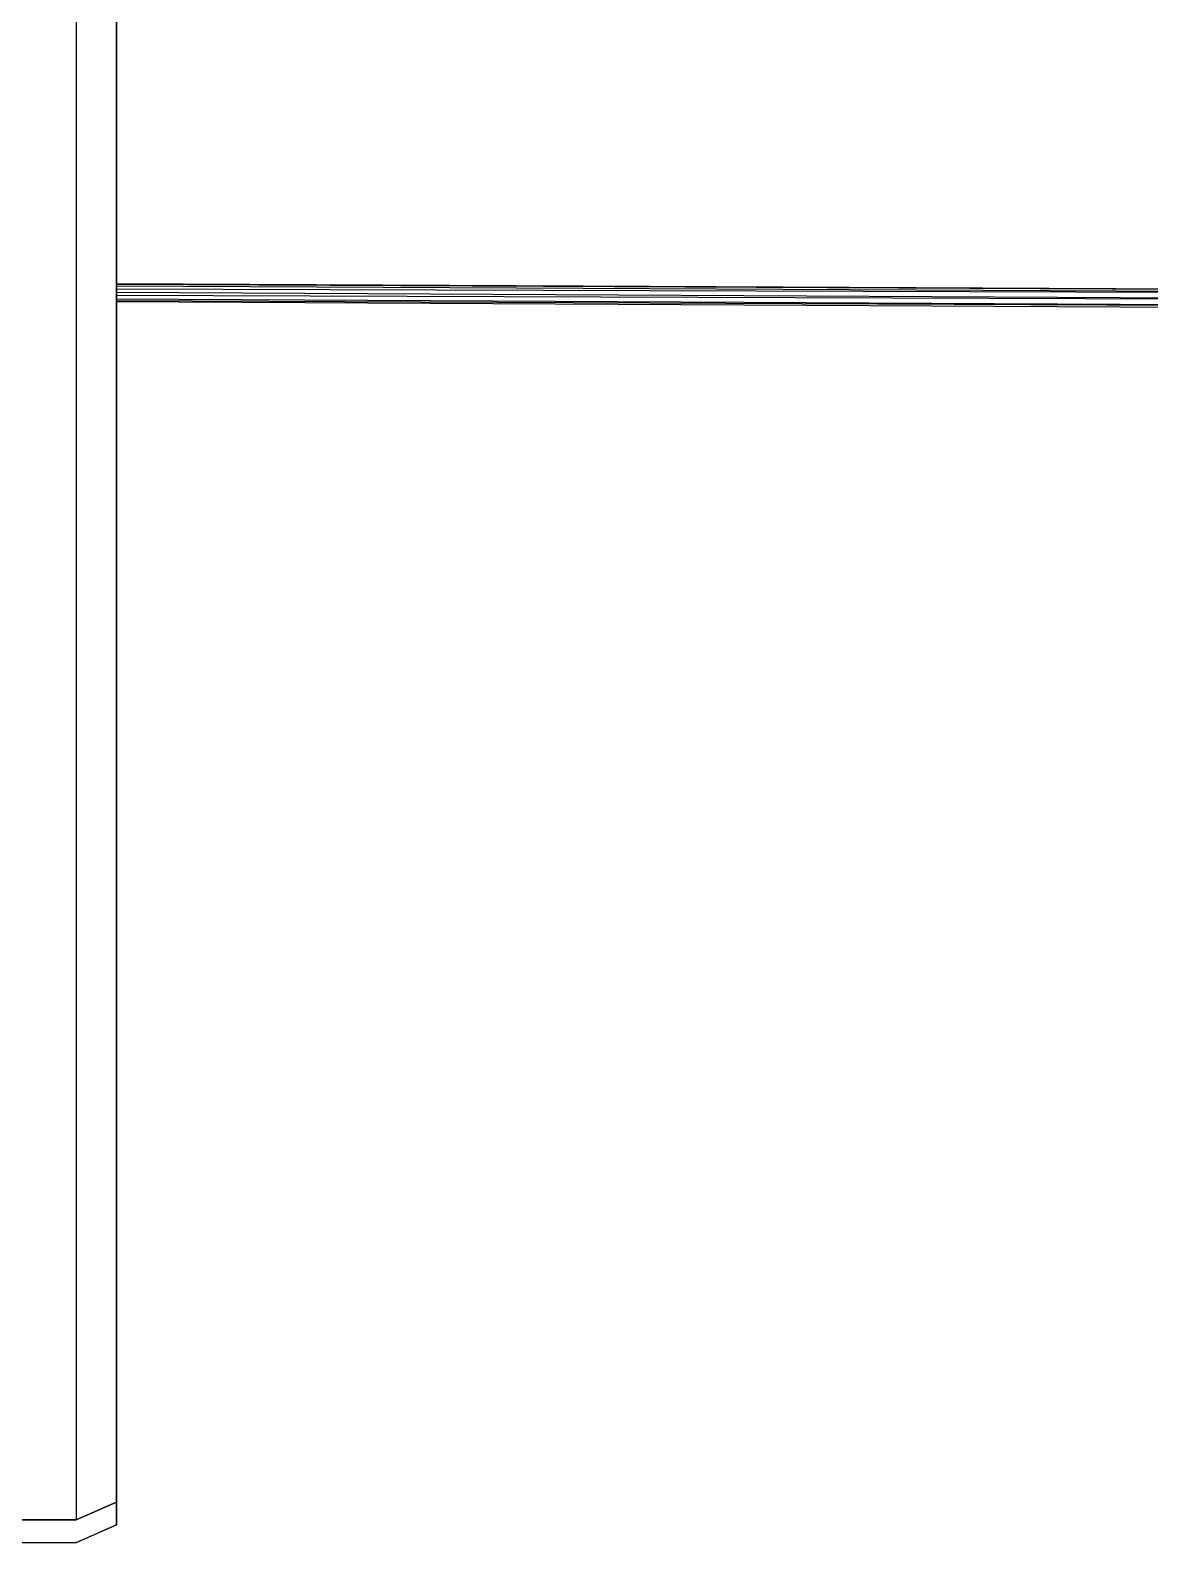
# Model space of a CAD drawing. Extents: x -32 to 51.8, y -51.6 to -5.5.
# Drawn here: x -6.653 to -5.446, y -29.048 to -27.417 of the extents above; entities that cross this region are included whole.
import ezdxf

# ---------------------------------------------------------------- set-up
doc = ezdxf.new("R2010")
doc.units = 0
doc.header["$MEASUREMENT"] = 0
doc.layers.get('0').update_dxf_attribs({"linetype": 'CONTINUOUS'})
doc.layers.add('hachures', color=5, linetype='CONTINUOUS')

msp = doc.modelspace()

# ---------------------------------------------------------------- linework, layer by layer
for p, q in [((-6.5599, -22.609), (-6.5599, -29.0039)), ((-6.5598, -29.0284), (-6.5597, -22.609)), ((-6.5598, -27.6902), (-4.8514, -27.6989)), ((-4.8514, -27.6989), (-6.5598, -27.6914)), ((-4.8514, -27.7018), (-6.5598, -27.693)), ((-4.8514, -27.7018), (-6.5598, -27.6961)), ((-4.8514, -27.7089), (-6.5598, -27.7)), ((-4.8514, -27.7089), (-6.5598, -27.7031)), ((-4.8514, -27.7159), (-6.5598, -27.707)), ((-6.5598, -27.7083), (-4.8514, -27.716)), ((-4.8514, -27.7189), (-6.5598, -27.7099)), ((-6.5599, -29.0039), (-6.6034, -29.023)), ((-6.6034, -29.0231), (-6.5599, -29.004)), ((-6.5598, -29.0284), (-6.5599, -29.0039)), ((-6.5599, -29.004), (-6.5598, -29.0285)), ((-6.6034, -29.023), (-6.6891, -29.023)), ((-6.6891, -29.0231), (-6.6034, -29.0231)), ((-6.6033, -29.023), (-6.6033, -29.0231)), ((-6.6033, -29.0231), (-6.6033, -29.023)), ((-6.6033, -29.0476), (-6.5598, -29.0284)), ((-6.5598, -29.0285), (-6.6033, -29.0477)), ((-6.6033, -29.0477), (-6.689, -29.0477))]:
    msp.add_line(p, q)
at = {"layer": 'hachures'}
msp.add_line((-6.6033, -22.609), (-6.6034, -29.023), dxfattribs=at)

doc.saveas('drawing.dxf')
